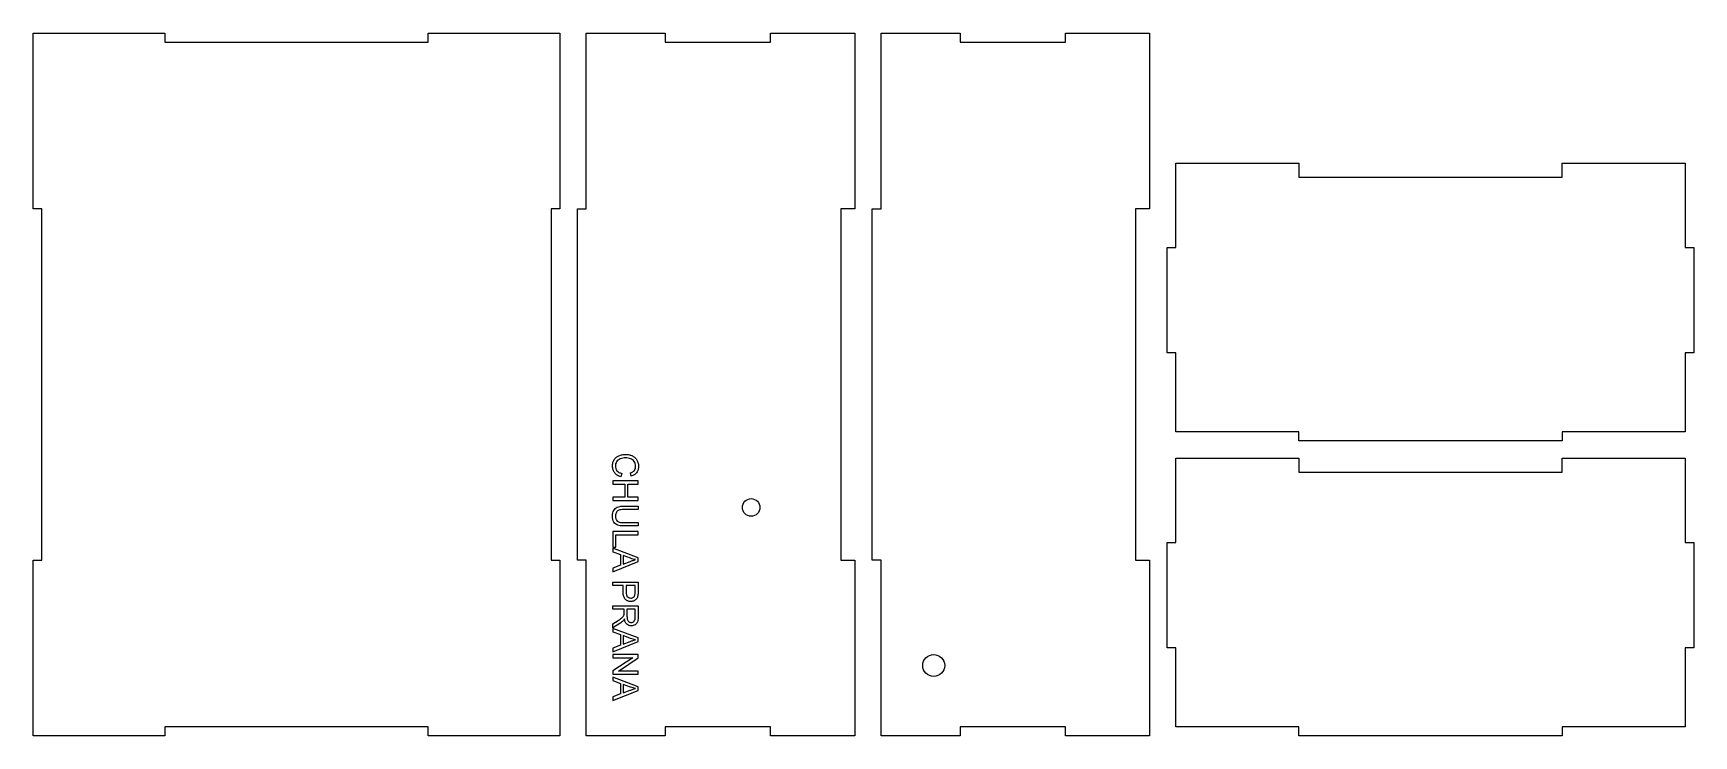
# Model space of a CAD drawing. Header units: millimetres. Extents: x -310 to 636, y 0 to 400.
import ezdxf

# ---------------------------------------------------------------- set-up
doc = ezdxf.new("R2010")
doc.units = ezdxf.units.MM
doc.layers.get('0').update_dxf_attribs({"linetype": 'CONTINUOUS'})

msp = doc.modelspace()

# ---------------------------------------------------------------- linework, layer by layer
for p, q in [((25.28, 149.41), (24.81, 147.52)), ((30.65, 147.76), (30.22, 149.63)), ((26.31, 130.71), (34.58, 130.71)), ((34.58, 128.82), (26.32, 128.82)), ((34.58, 130.71), (34.58, 128.82)), ((34.58, 119.45), (26.31, 119.45)), ((26.32, 121.35), (34.58, 121.35)), ((34.58, 121.35), (34.58, 119.45)), ((30.34, 101.04), (26.14, 102.62)), ((26.14, 102.62), (26.14, 97.76)), ((26.14, 97.76), (30.11, 99.26)), ((20.26, 87.38), (34.58, 87.38)), ((20.26, 85.49), (20.26, 87.38)), ((26.08, 85.49), (20.26, 85.49)), ((26.08, 81.82), (26.08, 85.49)), ((27.77, 85.49), (27.77, 81.79)), ((32.89, 85.49), (27.77, 85.49)), ((32.89, 81.83), (32.89, 85.49)), ((34.58, 87.38), (34.58, 81.98)), ((20.26, 74.01), (34.58, 74.01)), ((20.26, 72.12), (20.26, 74.01)), ((26.62, 72.12), (20.26, 72.12)), ((26.62, 69.92), (26.62, 72.12)), ((33, 72.12), (28.26, 72.12)), ((28.26, 72.12), (28.26, 68.05)), ((33, 67.59), (33, 72.12)), ((34.58, 74.01), (34.58, 67.67)), ((20.26, 63.78), (23.24, 65.67)), ((24.16, 63.89), (20.26, 61.4)), ((20.26, 61.4), (20.26, 63.78)), ((30.34, 55.47), (26.14, 57.04)), ((26.14, 57.04), (26.14, 52.19)), ((26.14, 52.19), (30.11, 53.68)), ((30.34, 27.69), (26.14, 29.26)), ((26.14, 29.26), (26.14, 24.4)), ((26.14, 24.4), (30.11, 25.9))]:
    msp.add_line(p, q)
for points in [[(-310, 400), (-235, 400), (-235, 395), (-85, 395), (-85, 400), (-10, 400), (-10, 300), (-15, 300), (-15, 100), (-10, 100), (-10, 0), (-85, 0), (-85, 5), (-235, 5), (-235, 0), (-310, 0), (-310, 100), (-305, 100), (-305, 300), (-310, 300)], [(110, 395), (110, 400), (158, 400), (158, 300), (150, 300), (150, 100), (158, 100), (158, 0), (110, 0), (110, 5), (50, 5), (50, 0), (5, 0), (5, 100), (0, 100), (0, 300), (5, 300), (5, 400), (50, 400), (50, 395)], [(326, 400), (326, 300), (318, 300), (318, 100), (326, 100), (326, 0), (278, 0), (278, 5), (218, 5), (218, 0), (173, 0), (173, 100), (168, 100), (168, 300), (173, 300), (173, 400), (218, 400), (218, 395), (278, 395), (278, 400)], [(341, 173), (341, 218), (336, 218), (336, 278), (341, 278), (341, 326), (411, 326), (411, 318), (561, 318), (561, 326), (631, 326), (631, 278), (636, 278), (636, 218), (631, 218), (631, 173), (561, 173), (561, 168), (411, 168), (411, 173)], [(341, 5), (341, 50), (336, 50), (336, 110), (341, 110), (341, 158), (411, 158), (411, 150), (561, 150), (561, 158), (631, 158), (631, 110), (636, 110), (636, 50), (631, 50), (631, 5), (561, 5), (561, 0), (411, 0), (411, 5)], [(27.01, 135.79), (20.26, 135.79), (20.26, 133.9), (34.58, 133.9), (34.58, 135.79), (28.7, 135.79), (28.7, 143.23), (34.58, 143.23), (34.58, 145.13), (20.26, 145.13), (20.26, 143.23), (27.01, 143.23)], [(21.95, 107.43), (21.95, 114.48), (34.58, 114.48), (34.58, 116.38), (20.26, 116.38), (20.26, 107.43)], [(24.6, 97.18), (20.26, 95.51), (20.26, 93.35), (34.58, 99.21), (34.58, 101.25), (20.26, 106.75), (20.26, 104.74), (24.6, 103.16)], [(34.58, 53.63), (34.58, 55.67), (20.26, 61.17), (20.26, 59.16), (24.6, 57.59), (24.6, 51.6), (20.26, 49.93), (20.26, 47.77)], [(34.58, 46.28), (20.26, 46.28), (20.26, 44.46), (31.51, 44.46), (20.26, 36.94), (20.26, 35), (34.58, 35), (34.58, 36.82), (23.34, 36.82), (34.58, 44.34)], [(24.6, 23.82), (20.26, 22.15), (20.26, 19.99), (34.58, 25.85), (34.58, 27.89), (20.26, 33.39), (20.26, 31.38), (24.6, 29.8)]]:
    msp.add_lwpolyline(points, close=True)
for centre, radius in [((99, 130), 5), ((203, 40), 6.25)]:
    msp.add_circle(centre, radius)
for points, knots in [([(20.02, 153.45), (20.05, 154.16), (20.09, 155.49), (20.69, 156.67), (20.96, 157.21)], [0, 0, 0, 0, 0.2111573, 0.3921537, 0.3921537, 0.3921537, 0.3921537]), ([(21.25, 149.66), (20.89, 150.22), (20.15, 151.37), (20.06, 152.74), (20.02, 153.45)], [0, 0, 0, 0, 0.1950182, 0.4037006, 0.4037006, 0.4037006, 0.4037006]), ([(20.96, 157.21), (21.32, 157.67), (22.06, 158.62), (23.14, 159.15), (23.69, 159.42)], [0, 0, 0, 0, 0.1720776, 0.3550742, 0.3550742, 0.3550742, 0.3550742]), ([(22.31, 156.03), (22.12, 155.65), (21.73, 154.89), (21.67, 154.03), (21.64, 153.6)], [0, 0, 0, 0, 0.127396, 0.2547359, 0.2547359, 0.2547359, 0.2547359]), ([(21.64, 153.6), (21.67, 153.1), (21.74, 152.12), (22.29, 151.3), (22.56, 150.91)], [0, 0, 0, 0, 0.1487536, 0.289326, 0.289326, 0.289326, 0.289326]), ([(24.35, 157.69), (23.93, 157.49), (23.11, 157.11), (22.57, 156.39), (22.31, 156.03)], [0, 0, 0, 0, 0.1370711, 0.2661803, 0.2661803, 0.2661803, 0.2661803]), ([(23.69, 159.42), (24.3, 159.64), (25.54, 160.09), (26.86, 160.15), (27.53, 160.18)], [0, 0, 0, 0, 0.1938017, 0.3931878, 0.3931878, 0.3931878, 0.3931878]), ([(27.54, 158.22), (26.96, 158.21), (25.88, 158.17), (24.84, 157.85), (24.35, 157.69)], [0, 0, 0, 0, 0.1715373, 0.324659, 0.324659, 0.324659, 0.324659]), ([(27.53, 160.18), (28.24, 160.15), (29.59, 160.09), (30.84, 159.57), (31.43, 159.32)], [0, 0, 0, 0, 0.2104377, 0.4022468, 0.4022468, 0.4022468, 0.4022468]), ([(30.29, 157.77), (29.84, 157.9), (28.94, 158.17), (28.01, 158.2), (27.54, 158.22)], [0, 0, 0, 0, 0.1395054, 0.279483, 0.279483, 0.279483, 0.279483]), ([(32.41, 156.22), (32.12, 156.56), (31.54, 157.25), (30.71, 157.6), (30.29, 157.77)], [0, 0, 0, 0, 0.1322428, 0.2668178, 0.2668178, 0.2668178, 0.2668178]), ([(31.43, 159.32), (31.95, 159.01), (32.98, 158.39), (33.64, 157.39), (33.96, 156.89)], [0, 0, 0, 0, 0.1793688, 0.35496, 0.35496, 0.35496, 0.35496]), ([(33.2, 153.46), (33.18, 153.97), (33.13, 154.96), (32.64, 155.81), (32.41, 156.22)], [0, 0, 0, 0, 0.1527745, 0.2905874, 0.2905874, 0.2905874, 0.2905874]), ([(32.49, 151.07), (32.7, 151.42), (33.14, 152.15), (33.18, 153.01), (33.2, 153.46)], [0, 0, 0, 0, 0.1195554, 0.2521067, 0.2521067, 0.2521067, 0.2521067]), ([(34.82, 153.42), (34.79, 152.74), (34.72, 151.45), (34.05, 150.34), (33.73, 149.8)], [0, 0, 0, 0, 0.1996354, 0.3826262, 0.3826262, 0.3826262, 0.3826262]), ([(33.96, 156.89), (34.21, 156.35), (34.72, 155.24), (34.79, 154.03), (34.82, 153.42)], [0, 0, 0, 0, 0.1778799, 0.3606799, 0.3606799, 0.3606799, 0.3606799]), ([(24.81, 147.52), (24.09, 147.74), (22.72, 148.17), (21.72, 149.18), (21.25, 149.66)], [0, 0, 0, 0, 0.2219436, 0.4212845, 0.4212845, 0.4212845, 0.4212845]), ([(22.56, 150.91), (22.92, 150.57), (23.7, 149.83), (24.73, 149.56), (25.28, 149.41)], [0, 0, 0, 0, 0.1468359, 0.315185, 0.315185, 0.315185, 0.315185]), ([(30.22, 149.63), (30.69, 149.8), (31.56, 150.11), (32.2, 150.77), (32.49, 151.07)], [0, 0, 0, 0, 0.1481652, 0.2727977, 0.2727977, 0.2727977, 0.2727977]), ([(33.73, 149.8), (33.32, 149.35), (32.47, 148.41), (31.27, 147.98), (30.65, 147.76)], [0, 0, 0, 0, 0.180994, 0.3742772, 0.3742772, 0.3742772, 0.3742772]), ([(20.02, 125.05), (20.04, 125.67), (20.07, 126.81), (20.51, 127.86), (20.71, 128.34)], [0, 0, 0, 0, 0.1836811, 0.3388919, 0.3388919, 0.3388919, 0.3388919]), ([(20.82, 121.7), (20.58, 122.19), (20.08, 123.24), (20.04, 124.41), (20.02, 125.05)], [0, 0, 0, 0, 0.1589715, 0.3471601, 0.3471601, 0.3471601, 0.3471601]), ([(20.71, 128.34), (20.97, 128.73), (21.48, 129.52), (22.31, 129.95), (22.72, 130.17)], [0, 0, 0, 0, 0.1386145, 0.2755405, 0.2755405, 0.2755405, 0.2755405]), ([(22.21, 127.28), (22.07, 126.97), (21.77, 126.32), (21.74, 125.6), (21.73, 125.21)], [0, 0, 0, 0, 0.1004986, 0.2138028, 0.2138028, 0.2138028, 0.2138028]), ([(21.73, 125.21), (21.74, 124.6), (21.77, 123.5), (22.4, 122.62), (22.68, 122.24)], [0, 0, 0, 0, 0.1805152, 0.3190206, 0.3190206, 0.3190206, 0.3190206]), ([(23.57, 128.47), (23.29, 128.33), (22.73, 128.06), (22.38, 127.54), (22.21, 127.28)], [0, 0, 0, 0, 0.091339, 0.1838007, 0.1838007, 0.1838007, 0.1838007]), ([(22.72, 130.17), (23.23, 130.32), (24.4, 130.69), (25.62, 130.7), (26.31, 130.71)], [0, 0, 0, 0, 0.1607173, 0.3646673, 0.3646673, 0.3646673, 0.3646673]), ([(26.32, 128.82), (25.78, 128.82), (24.84, 128.81), (23.94, 128.57), (23.57, 128.47)], [0, 0, 0, 0, 0.162219, 0.278089, 0.278089, 0.278089, 0.278089]), ([(22.88, 119.94), (22.47, 120.14), (21.64, 120.56), (21.09, 121.31), (20.82, 121.7)], [0, 0, 0, 0, 0.1339423, 0.2752853, 0.2752853, 0.2752853, 0.2752853]), ([(22.68, 122.24), (23.13, 121.98), (24.25, 121.34), (25.54, 121.35), (26.32, 121.35)], [0, 0, 0, 0, 0.1536376, 0.3805579, 0.3805579, 0.3805579, 0.3805579]), ([(26.31, 119.45), (25.66, 119.46), (24.49, 119.48), (23.38, 119.8), (22.88, 119.94)], [0, 0, 0, 0, 0.193988, 0.3475874, 0.3475874, 0.3475874, 0.3475874]), ([(30.11, 99.26), (30.65, 99.46), (31.63, 99.83), (32.63, 100.14), (33.08, 100.27)], [0, 0, 0, 0, 0.1750017, 0.313829, 0.313829, 0.313829, 0.313829]), ([(33.08, 100.27), (32.62, 100.37), (31.69, 100.58), (30.79, 100.89), (30.34, 101.04)], [0, 0, 0, 0, 0.1411101, 0.2843283, 0.2843283, 0.2843283, 0.2843283]), ([(27.35, 77.62), (26.98, 78.14), (26.11, 79.39), (26.09, 80.93), (26.08, 81.82)], [0, 0, 0, 0, 0.1886618, 0.4474364, 0.4474364, 0.4474364, 0.4474364]), ([(30.44, 76.45), (29.86, 76.5), (28.71, 76.59), (27.8, 77.28), (27.35, 77.62)], [0, 0, 0, 0, 0.1710642, 0.3364052, 0.3364052, 0.3364052, 0.3364052]), ([(27.77, 81.79), (27.78, 81.25), (27.79, 80.32), (28.26, 79.52), (28.46, 79.18)], [0, 0, 0, 0, 0.1579099, 0.2736452, 0.2736452, 0.2736452, 0.2736452]), ([(28.46, 79.18), (28.72, 78.95), (29.27, 78.48), (30, 78.43), (30.38, 78.41)], [0, 0, 0, 0, 0.1005842, 0.212368, 0.212368, 0.212368, 0.212368]), ([(30.38, 78.41), (30.67, 78.42), (31.21, 78.45), (31.69, 78.73), (31.92, 78.86)], [0, 0, 0, 0, 0.0841434, 0.1623799, 0.1623799, 0.1623799, 0.1623799]), ([(32.39, 76.89), (32.09, 76.76), (31.46, 76.5), (30.78, 76.47), (30.44, 76.45)], [0, 0, 0, 0, 0.0987929, 0.2014204, 0.2014204, 0.2014204, 0.2014204]), ([(31.92, 78.86), (32.11, 79.02), (32.5, 79.35), (32.68, 79.82), (32.76, 80.06)], [0, 0, 0, 0, 0.0747511, 0.1487473, 0.1487473, 0.1487473, 0.1487473]), ([(33.77, 78.04), (33.59, 77.81), (33.2, 77.34), (32.67, 77.04), (32.39, 76.89)], [0, 0, 0, 0, 0.0874277, 0.1811264, 0.1811264, 0.1811264, 0.1811264]), ([(32.76, 80.06), (32.8, 80.29), (32.9, 80.87), (32.89, 81.46), (32.89, 81.83)], [0, 0, 0, 0, 0.0687775, 0.1774664, 0.1774664, 0.1774664, 0.1774664]), ([(34.44, 79.8), (34.38, 79.47), (34.25, 78.85), (33.93, 78.3), (33.77, 78.04)], [0, 0, 0, 0, 0.1002254, 0.1901471, 0.1901471, 0.1901471, 0.1901471]), ([(34.58, 81.98), (34.58, 81.56), (34.58, 80.83), (34.48, 80.11), (34.44, 79.8)], [0, 0, 0, 0, 0.1257789, 0.2183893, 0.2183893, 0.2183893, 0.2183893]), ([(23.24, 65.67), (23.63, 65.92), (24.3, 66.36), (24.94, 66.83), (25.22, 67.04)], [0, 0, 0, 0, 0.1366437, 0.2400695, 0.2400695, 0.2400695, 0.2400695]), ([(25.22, 67.04), (25.42, 67.2), (25.77, 67.49), (26.05, 67.85), (26.17, 68)], [0, 0, 0, 0, 0.0772489, 0.1361097, 0.1361097, 0.1361097, 0.1361097]), ([(26.78, 66.6), (26.67, 66.38), (26.47, 65.97), (26.19, 65.62), (26.06, 65.46)], [0, 0, 0, 0, 0.075269, 0.1349882, 0.1349882, 0.1349882, 0.1349882]), ([(26.17, 68), (26.26, 68.14), (26.42, 68.42), (26.51, 68.72), (26.55, 68.87)], [0, 0, 0, 0, 0.04872135, 0.09477487, 0.09477487, 0.09477487, 0.09477487]), ([(26.55, 68.87), (26.57, 69.01), (26.62, 69.36), (26.62, 69.71), (26.62, 69.92)], [0, 0, 0, 0, 0.0427887, 0.1058002, 0.1058002, 0.1058002, 0.1058002]), ([(28.11, 63.55), (27.79, 63.96), (27.08, 64.85), (26.88, 65.98), (26.78, 66.6)], [0, 0, 0, 0, 0.1518186, 0.3371713, 0.3371713, 0.3371713, 0.3371713]), ([(28.26, 68.05), (28.27, 67.66), (28.27, 66.97), (28.45, 66.31), (28.53, 66.02)], [0, 0, 0, 0, 0.1159173, 0.2056104, 0.2056104, 0.2056104, 0.2056104]), ([(32.34, 65.26), (32.53, 65.57), (32.97, 66.28), (32.99, 67.11), (33, 67.59)], [0, 0, 0, 0, 0.1070081, 0.2457928, 0.2457928, 0.2457928, 0.2457928]), ([(34.58, 67.67), (34.58, 67.1), (34.57, 66.11), (34.31, 65.16), (34.19, 64.76)], [0, 0, 0, 0, 0.1687328, 0.2946598, 0.2946598, 0.2946598, 0.2946598]), ([(26.06, 65.46), (25.79, 65.18), (25.2, 64.6), (24.52, 64.13), (24.16, 63.89)], [0, 0, 0, 0, 0.1177867, 0.2474366, 0.2474366, 0.2474366, 0.2474366]), ([(30.67, 62.57), (30.19, 62.61), (29.24, 62.68), (28.48, 63.27), (28.11, 63.55)], [0, 0, 0, 0, 0.14253, 0.2804939, 0.2804939, 0.2804939, 0.2804939]), ([(28.53, 66.02), (28.63, 65.79), (28.83, 65.35), (29.21, 65.05), (29.39, 64.9)], [0, 0, 0, 0, 0.0733012, 0.1425894, 0.1425894, 0.1425894, 0.1425894]), ([(29.39, 64.9), (29.59, 64.79), (29.99, 64.57), (30.45, 64.54), (30.67, 64.52)], [0, 0, 0, 0, 0.0679419, 0.1353898, 0.1353898, 0.1353898, 0.1353898]), ([(30.67, 64.52), (31, 64.55), (31.64, 64.61), (32.11, 65.04), (32.34, 65.26)], [0, 0, 0, 0, 0.0943474, 0.1870975, 0.1870975, 0.1870975, 0.1870975]), ([(32.83, 63.16), (32.5, 62.99), (31.82, 62.64), (31.06, 62.59), (30.67, 62.57)], [0, 0, 0, 0, 0.1120736, 0.2260875, 0.2260875, 0.2260875, 0.2260875]), ([(34.19, 64.76), (34.04, 64.44), (33.72, 63.79), (33.13, 63.38), (32.83, 63.16)], [0, 0, 0, 0, 0.1042773, 0.2124967, 0.2124967, 0.2124967, 0.2124967]), ([(30.11, 53.68), (30.65, 53.89), (31.63, 54.25), (32.63, 54.56), (33.08, 54.7)], [0, 0, 0, 0, 0.1750017, 0.313829, 0.313829, 0.313829, 0.313829]), ([(33.08, 54.7), (32.62, 54.8), (31.69, 55), (30.79, 55.31), (30.34, 55.47)], [0, 0, 0, 0, 0.1411101, 0.2843283, 0.2843283, 0.2843283, 0.2843283]), ([(30.11, 25.9), (30.65, 26.1), (31.63, 26.47), (32.63, 26.78), (33.08, 26.91)], [0, 0, 0, 0, 0.1750017, 0.313829, 0.313829, 0.313829, 0.313829]), ([(33.08, 26.91), (32.62, 27.01), (31.69, 27.22), (30.79, 27.53), (30.34, 27.69)], [0, 0, 0, 0, 0.1411101, 0.2843283, 0.2843283, 0.2843283, 0.2843283])]:
    msp.add_open_spline(points, degree=3, knots=knots)

doc.saveas('drawing.dxf')
